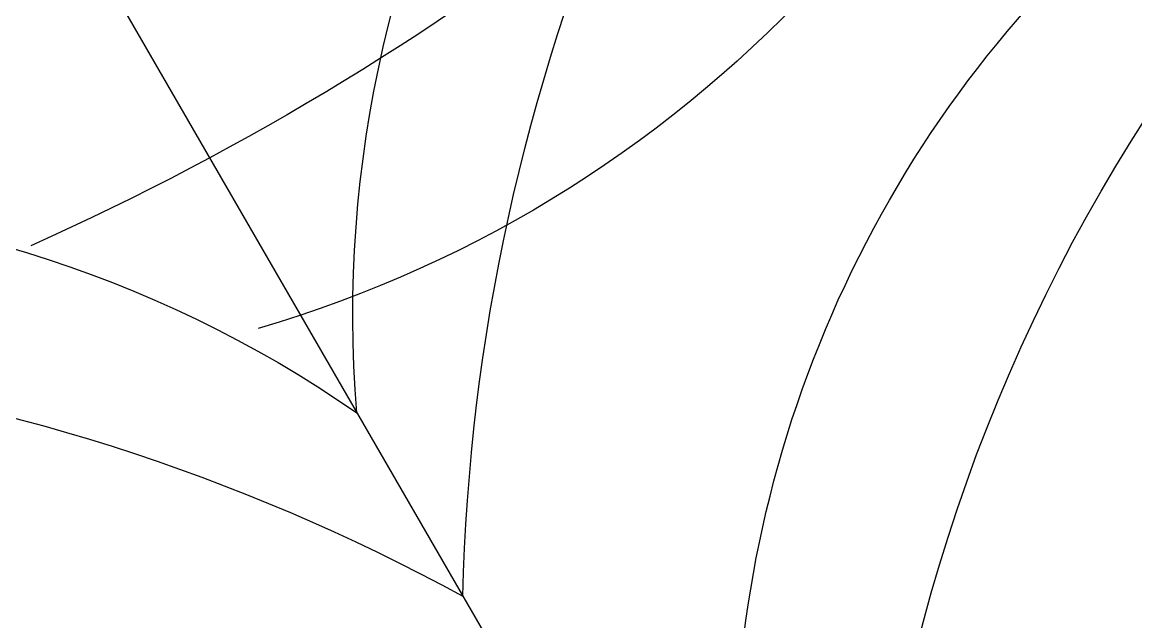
# Model space of a CAD drawing. Header units: millimetres. Extents: x 118878 to 201916, y 10986 to 20993.
# Drawn here: x 181076.08 to 181092.68, y 17071.97 to 17080.91 of the extents above; entities that cross this region are included whole.
import ezdxf

# ---------------------------------------------------------------- set-up
doc = ezdxf.new("R2010")
doc.units = ezdxf.units.MM
doc.header["$LTSCALE"] = 100
doc.layers.add('TREE', color=83, linetype='Continuous')

# ---------------------------------------------------------------- blocks, each defined once
blk = doc.blocks.new('TREE-CICAS')
at = {"layer": 'TREE'}
blk.add_line((0, -3.175), (0, 0), dxfattribs=at)
for centre, radius, start, end in [((1.39111, 0.22778), 1.49686, 201.66646, 263.18779), ((0.98032, -0.29698), 0.98941, 183.42594, 283.63458), ((-1.45273, -0.15619), 1.70147, 284.96343, 328.62881), ((1.45273, -0.15619), 1.70147, 211.37119, 255.03657), ((-0.918, -0.78948), 1.01497, 264.60629, 334.75109), ((0.918, -0.78948), 1.01497, 205.24891, 275.39371), ((-2.69725, -0.51657), 1.64946, 286.62064, 315.92372), ((-2.10293, -1.37461), 0.73282, 260.37567, 323.71003)]:
    blk.add_arc(centre, radius, start, end, dxfattribs=at)

msp = doc.modelspace()

# ---------------------------------------------------------------- block references
for p, xscale, yscale, zscale, rotation in [((181024.188, 17056.279), -25.00000000000001, 25, 25, 70), ((181091.769, 17056.557), -17.5, 17.5, 17.5, 209.9999999999999)]:
    msp.add_blockref('TREE-CICAS', p, dxfattribs=dict(xscale=xscale, yscale=yscale, zscale=zscale, rotation=rotation))

doc.saveas('drawing.dxf')
